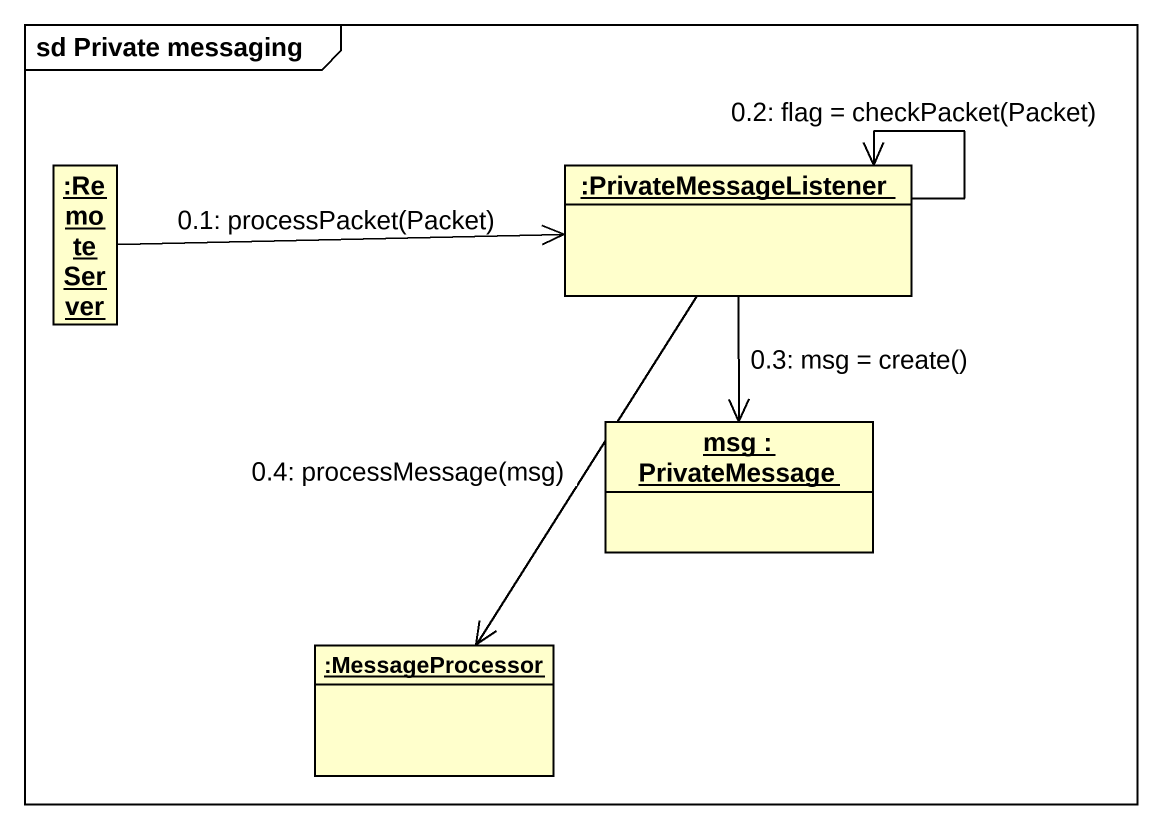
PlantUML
@startuml
mainframe sd Private messaging
hide circle
hide empty members
object ":RemoteServer" as RemoteServer
object ":PrivateMessageListener" as PrivateMessageListener
object "msg : PrivateMessage" as msg
object ":MessageProcessor" as MessageProcessor
RemoteServer -right-> PrivateMessageListener : 0.1: processPacket(Packet)
PrivateMessageListener --> PrivateMessageListener : 0.2: flag = checkPacket(Packet)
PrivateMessageListener --> msg : 0.3: msg = create()
PrivateMessageListener --> MessageProcessor : 0.4: processMessage(msg)
@enduml
